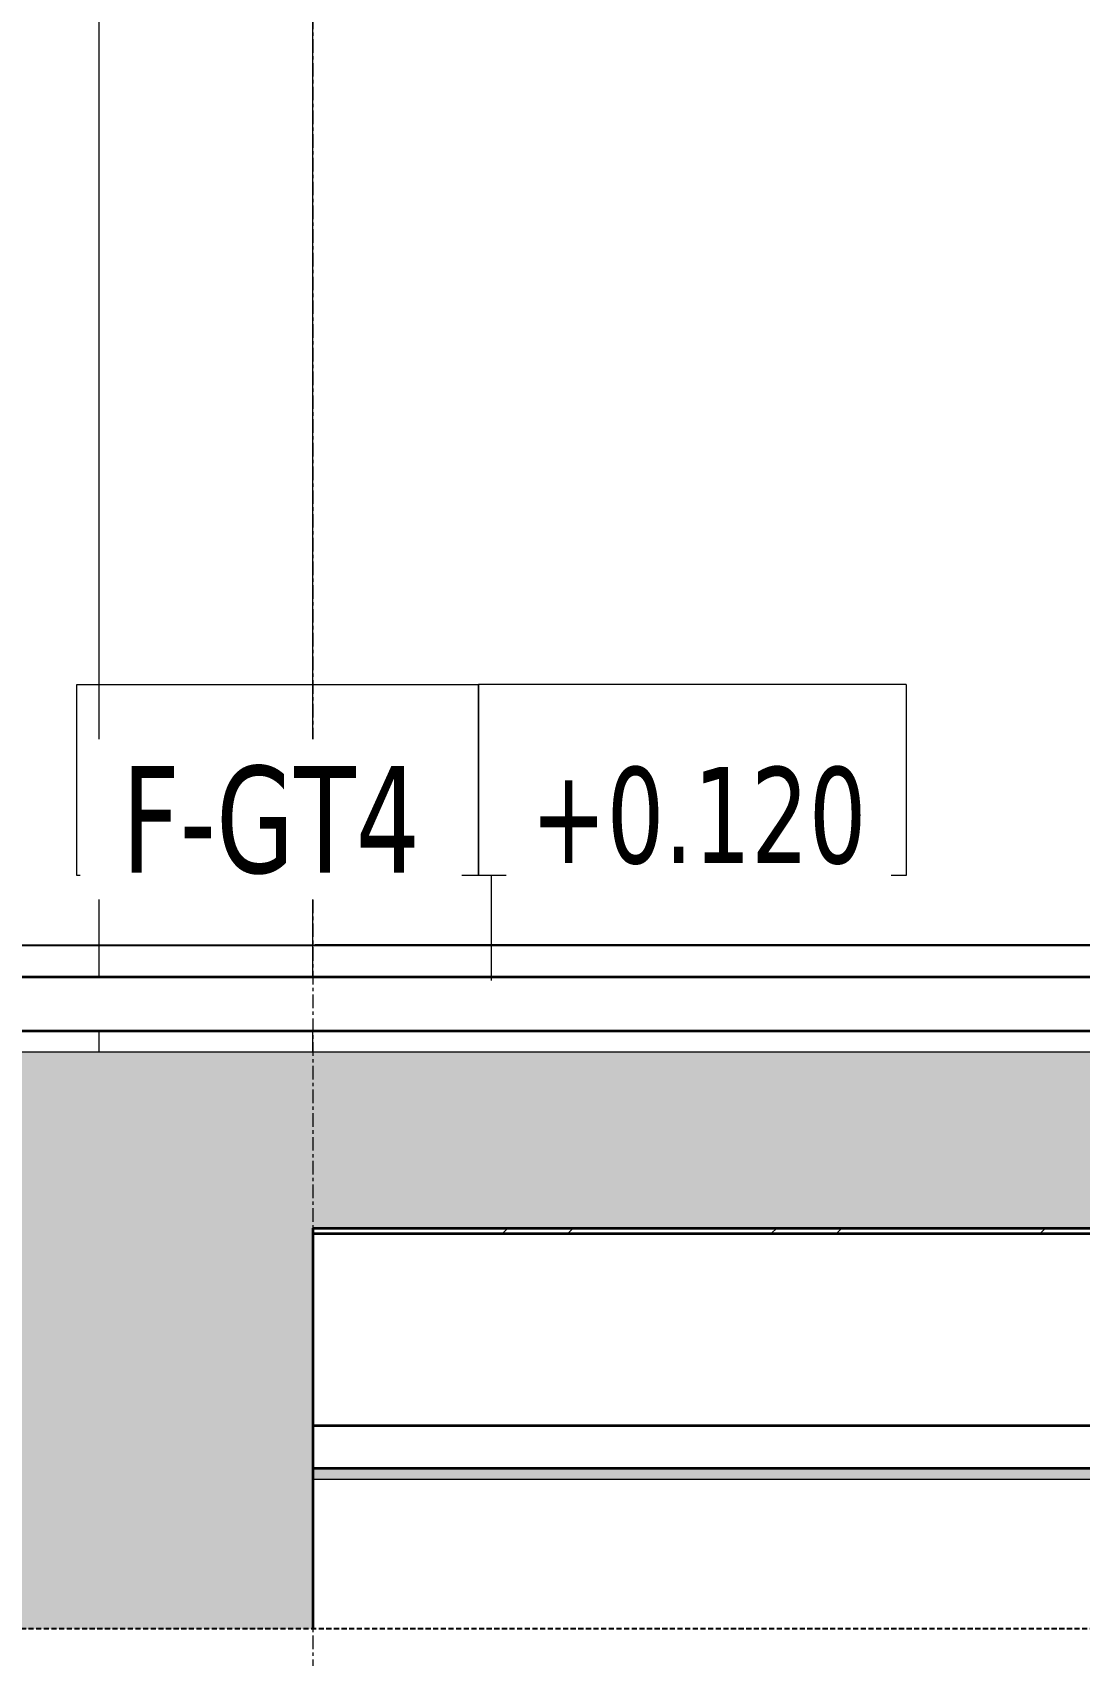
# Model space of a CAD drawing. Header units: millimetres. Extents: x 41758 to 237109, y 3795 to 78637.
# Drawn here: x 67020 to 67999, y 4935 to 6455 of the extents above; entities that cross this region are included whole.
import ezdxf

# ---------------------------------------------------------------- set-up
doc = ezdxf.new("R2010")
doc.units = ezdxf.units.MM
for name, pattern in [('Centre', [31.75, 6.35, -4.7625, 15.875, -4.7625]), ('Grid Line', [22.225, 12.7, -3.175, 3.175, -3.175]), ('Hidden', [7.14375, 4.7625, -2.38125]), ('IMPORT-CENTER _2_', [40.64, 25.4, -5.08, 5.08, -5.08])]:
    doc.linetypes.add(name, pattern=pattern)
for name, color, linetype, lineweight in [('0-4', 90, 'Continuous', 5), ('A-CLNG-1', 250, 'Continuous', 35), ('A-CLNG-FNSH-1', 7, 'Continuous', 18), ('A-CLNG-PATT-3', 13, 'Continuous', 18), ('A-DETL-GENF', 92, 'Continuous', 18), ('A-DETL-GENF-4', 9, 'Continuous', 18), ('A-DETL-GENF-5', 92, 'Hidden', 25), ('A-DETL-MEDM', 33, 'Continuous', 35), ('A-DETL-THIN', 151, 'Continuous', 18), ('A-FLOR-FNSH-1', 250, 'Continuous', 35), ('A-FLOR-IDEN', 11, 'Continuous', 9), ('A-FLOR-LEVL-2', 51, 'Centre', 9), ('A-FLOR-PATT-1', 253, 'Continuous', 18), ('G-IMPT', 8, 'Continuous', 18), ('G-IMPT-3', 8, 'IMPORT-CENTER _2_', 18), ('M-EQPM', 50, 'Continuous', 18), ('M-EQPM-2', 50, 'Continuous', 25), ('S-COLS-6', 7, 'Continuous', 18), ('S-GRID-1', 1, 'Grid Line', 9)]:
    doc.layers.add(name, color=color, linetype=linetype, lineweight=lineweight)
doc.styles.add('Tahoma', font='tahoma.ttf', dxfattribs={"width": 0.8, "height": 100})
doc.styles.add('Tahoma_1', font='tahoma.ttf', dxfattribs={"width": 0.8, "height": 90})
pattern_1 = [(50, (40790.24, 15875), (364.368, -31.878), [38.1, -419.1]), (355, (40790.24, 15875), (-70.486, 382.113), [30.48, -335.28]), (100.451, (40820.6, 15872.34), (293.885, 350.233), [32.38, -356.18]), (46.184, (40790.24, 15976.6), (542.158, -84.086), [57.15, -628.65]), (96.636, (40835.4, 15969.6), (474.805, 494.855), [48.57, -534.27]), (351.184, (40790.24, 15976.6), (474.81, 494.85), [45.72, -502.92]), (21, (40841.04, 15951.2), (303.2285, -204.5305), [38.1, -419.1]), (326, (40841.04, 15951.2), (123.604, 368.376), [30.48, -335.28]), (71.451, (40866.3, 15934.16), (426.834, 163.843), [32.38, -356.18]), (37.5, (40790.24, 15875), (6.1766, 169.1102), [3.353, -327.863, 3.353, -337.007, -336.55]), (37.5, (40790.24, 15875), (6.1766, 169.1102), [-671.576, 3.353, -333.197]), (7.5, (40790.24, 15875), (133.639, 200.3615), [3.353, -190.703, 3.353, -320.243, -128.27]), (7.5, (40790.24, 15875), (133.639, 200.3615), [-517.652, 3.353, -124.917]), (327.5, (40676.96, 15875), (271.1818, -11.4584), [3.353, -123.647, 3.353, -392.887, -525.78]), (327.5, (40676.96, 15875), (271.1818, -11.4584), [-523.24, 3.353, -522.427]), (317.5, (40626.16, 15875), (296.2585, 50.853), [3.353, -161.747, 3.353, -259.791, -373.38]), (317.5, (40626.16, 15875), (296.2585, 50.853), [-428.244, 3.353, -370.027]), (45, (40790.24, 15875), (-125.7236, 125.7236), []), (45, (40790.24, 16065.5), (-125.7236, 125.7236), [])]

# ---------------------------------------------------------------- blocks, each defined once
blk = doc.blocks.new('NCV_TKTC_KET CAU_rvt-2-TKCS_CĂN HỘ LOẠI 6 - MẶT CẮT 1')
at = {"layer": 'A-FLOR-PATT-1'}
h = blk.add_hatch(dxfattribs=at)
h.set_pattern_fill('FP_4', color=256, style=0, pattern_type=2)
h.set_pattern_definition(pattern_1)
h.paths.add_polyline_path([(43536.9, 5330), (44235.3, 5330), (44235.3, 5335), (43536.9, 5335)])
h.paths.add_polyline_path([(45537.4, 5330), (45537, 5335), (44537, 5335), (44537, 5330), (45537, 5330)])
h = blk.add_hatch(dxfattribs=at)
h.set_pattern_fill('FP_4', color=256, style=0, pattern_type=2)
h.set_pattern_definition(pattern_1)
h.paths.add_polyline_path([(43536.9, 5330), (44235.3, 5330), (44235.3, 5335), (43536.9, 5335)])
h.paths.add_polyline_path([(45537.4, 5330), (45537, 5335), (44537, 5335), (44537, 5330), (45537, 5330)])
at = {"layer": 'A-FLOR-FNSH-1'}
blk.add_line((44537, 5330), (45537.4, 5330), dxfattribs=at)
at = {"layer": 'S-COLS-6'}
for p, q in [((44336.9, 5570), (44336.9, 8350)), ((44536.9, 5570), (44536.9, 8350)), ((44336.9, 5500), (44336.9, 5520)), ((44536.9, 5500), (44536.9, 5520))]:
    blk.add_line(p, q, dxfattribs=at)
blk = doc.blocks.new('NCV_TKTC_TANG 2_rvt-2-TKCS_CĂN HỘ LOẠI 6 - MẶT CẮT 1')
at = {"layer": 'A-FLOR-FNSH-1'}
for p, q in [((45536.9, 5570), (43536.9, 5570)), ((43536.9, 5520), (45536.9, 5520))]:
    blk.add_line(p, q, dxfattribs=at)
blk = doc.blocks.new('TKTC_XREF_251221_MB TANG 2-7 - TKTC_XREF_260130_MB TANG 2-5_dwg_THU NUOC - THU NUOC-444531-TKCS_MB TẦNG 1-4746810-TKCS_CĂN HỘ LOẠI 6 - MẶT CẮT 1')
at = {"layer": 'G-IMPT'}
for p, q in [((44035.4, 5600), (44185.4, 5600)), ((44185.4, 5600), (44035.4, 5600)), ((44060.4, 5600), (44160.4, 5600)), ((44160.4, 5600), (44060.4, 5600)), ((44076.3, 5600), (44070.3, 5600)), ((44070.3, 5600), (44076.3, 5600)), ((44082.7, 5600), (44088.7, 5600)), ((44088.7, 5600), (44082.7, 5600)), ((44095.2, 5600), (44101.2, 5600)), ((44101.2, 5600), (44095.2, 5600)), ((44113.6, 5600), (44107.6, 5600)), ((44107.6, 5600), (44113.6, 5600)), ((44113.6, 5600), (44107.6, 5600)), ((44107.6, 5600), (44113.6, 5600)), ((44110.4, 5600), (44110.4, 5600)), ((44110.4, 5600), (44110.4, 5600)), ((44110.4, 5600), (44110.4, 5600)), ((44110.4, 5600), (44110.4, 5600)), ((44125.6, 5600), (44119.6, 5600)), ((44119.6, 5600), (44125.6, 5600)), ((44138.1, 5600), (44132.1, 5600)), ((44132.1, 5600), (44138.1, 5600)), ((44144.4, 5600), (44150.4, 5600)), ((44150.4, 5600), (44144.4, 5600))]:
    blk.add_line(p, q, dxfattribs=at)
blk = doc.blocks.new('TKTC_XREF_251221_MB TANG 2-7 - TKTC_XREF_260130_MB TANG 2-5_dwg_$cc-V20-TKCS_CĂN HỘ LOẠI 6 - MẶT CẮT 1')
at = {"layer": 'G-IMPT-3'}
for p, q in [((45082.3, 5600), (45203.4, 5600)), ((45143.3, 5600), (45142.5, 5600))]:
    blk.add_line(p, q, dxfattribs=at)
at = {"layer": 'M-EQPM'}
for p, q in [((45143.2, 5600), (45142.6, 5600)), ((45142.6, 5600), (45142.9, 5600)), ((45142.9, 5600), (45143.2, 5600)), ((45187.9, 5600), (45187.9, 5600))]:
    blk.add_line(p, q, dxfattribs=at)
blk = doc.blocks.new('TKTC_XREF_251221_MB TANG 2-7 - TKTC_XREF_260130_MB TANG 2-5_dwg_CUM U_DN100-V21-TKCS_CĂN HỘ LOẠI 6 - MẶT CẮT 1')
at = {"layer": 'G-IMPT'}
for p, q in [((45144.4, 5600), (45091.3, 5600)), ((45091.3, 5600), (45144.4, 5600)), ((45144.4, 5600), (45097.5, 5600)), ((45097.5, 5600), (45144.4, 5600)), ((45144.4, 5600), (45144.4, 5600)), ((45195.7, 5600), (45144.4, 5600)), ((45195.7, 5600), (45144.4, 5600)), ((45195.7, 5600), (45144.4, 5600)), ((45195.7, 5600), (45144.4, 5600)), ((45197.3, 5600), (45195.7, 5600)), ((45195.7, 5600), (45197.3, 5600)), ((45197.3, 5600), (45195.7, 5600)), ((45195.7, 5600), (45197.3, 5600)), ((45201, 5600), (45197.3, 5600)), ((45197.3, 5600), (45201, 5600)), ((45197.3, 5600), (45201, 5600)), ((45197.3, 5600), (45201, 5600)), ((45201, 5600), (45197.3, 5600)), ((45197.3, 5600), (45201, 5600)), ((45197.3, 5600), (45201, 5600)), ((45197.3, 5600), (45201, 5600)), ((45201, 5600), (45201, 5600)), ((45201, 5600), (45201, 5600)), ((45201.8, 5600), (45206.1, 5600)), ((45206.1, 5600), (45201.8, 5600)), ((45201.8, 5600), (45206.1, 5600)), ((45206.1, 5600), (45201.8, 5600)), ((45206.9, 5600), (45206.1, 5600)), ((45206.1, 5600), (45206.9, 5600)), ((45206.9, 5600), (45206.1, 5600)), ((45206.1, 5600), (45206.9, 5600))]:
    blk.add_line(p, q, dxfattribs=at)
blk = doc.blocks.new('TKTC_XREF_251221_MB TANG 2-7 - TKTC_XREF_260130_MB TANG 2-5_dwg_$cc-4746808-TKCS_CĂN HỘ LOẠI 6 - MẶT CẮT 1')
at = {"layer": 'G-IMPT-3'}
for p, q in [((44738.5, 5600), (44585.5, 5600)), ((44662, 5600), (44662, 5600))]:
    blk.add_line(p, q, dxfattribs=at)
at = {"layer": 'M-EQPM'}
for p, q in [((44605.2, 5600), (44605.2, 5600)), ((44662, 5600), (44649.5, 5600)), ((44649.5, 5600), (44662, 5600)), ((44662, 5600), (44716.1, 5600)), ((44716.1, 5600), (44662, 5600)), ((44662, 5600), (44674.6, 5600)), ((44674.6, 5600), (44662, 5600))]:
    blk.add_line(p, q, dxfattribs=at)
blk = doc.blocks.new('TKTC_XREF_251221_MB TANG 2-7 - TKTC_XREF_260130_MB TANG 2-5_dwg_CUM U_DN100-V30-TKCS_CĂN HỘ LOẠI 6 - MẶT CẮT 1')
at = {"layer": 'G-IMPT'}
for p, q in [((44583.1, 5600), (44584.1, 5600)), ((44584.1, 5600), (44583.1, 5600)), ((44583.1, 5600), (44584.1, 5600)), ((44584.1, 5600), (44583.1, 5600)), ((44589.5, 5600), (44584.1, 5600)), ((44584.1, 5600), (44589.5, 5600)), ((44589.5, 5600), (44584.1, 5600)), ((44584.1, 5600), (44589.5, 5600)), ((44590.5, 5600), (44590.5, 5600)), ((44590.5, 5600), (44590.5, 5600)), ((44590.5, 5600), (44595.3, 5600)), ((44595.3, 5600), (44590.5, 5600)), ((44595.3, 5600), (44590.5, 5600)), ((44595.3, 5600), (44590.5, 5600)), ((44590.5, 5600), (44595.3, 5600)), ((44595.3, 5600), (44590.5, 5600)), ((44595.3, 5600), (44590.5, 5600)), ((44595.3, 5600), (44590.5, 5600)), ((44595.3, 5600), (44597.2, 5600)), ((44597.2, 5600), (44595.3, 5600)), ((44595.3, 5600), (44597.2, 5600)), ((44597.2, 5600), (44595.3, 5600)), ((44597.2, 5600), (44662, 5600)), ((44597.2, 5600), (44662, 5600)), ((44597.2, 5600), (44662, 5600)), ((44597.2, 5600), (44662, 5600)), ((44662, 5600), (44721.3, 5600)), ((44721.3, 5600), (44662, 5600)), ((44662, 5600), (44662, 5600)), ((44662, 5600), (44729.1, 5600)), ((44729.1, 5600), (44662, 5600))]:
    blk.add_line(p, q, dxfattribs=at)
blk = doc.blocks.new('TKTC_XREF_251221_MB TANG 2-7 - TKTC_XREF_260130_MB TANG 2-5_dwg_$cc-4746805-TKCS_CĂN HỘ LOẠI 6 - MẶT CẮT 1')
at = {"layer": 'G-IMPT-3'}
for p, q in [((37451.6, 5600), (37298.6, 5600)), ((37375.1, 5600), (37375.1, 5600))]:
    blk.add_line(p, q, dxfattribs=at)
at = {"layer": 'M-EQPM'}
for p, q in [((37318.2, 5600), (37318.2, 5600)), ((37375.1, 5600), (37362.6, 5600)), ((37362.6, 5600), (37375.1, 5600)), ((37375.1, 5600), (37429.2, 5600)), ((37429.2, 5600), (37375.1, 5600)), ((37375.1, 5600), (37387.6, 5600)), ((37387.6, 5600), (37375.1, 5600))]:
    blk.add_line(p, q, dxfattribs=at)
blk = doc.blocks.new('TKTC_XREF_251221_MB TANG 2-7 - TKTC_XREF_260130_MB TANG 2-5_dwg_CUM U_DN100-V26-TKCS_CĂN HỘ LOẠI 6 - MẶT CẮT 1')
at = {"layer": 'G-IMPT'}
for p, q in [((37296.2, 5600), (37297.2, 5600)), ((37297.2, 5600), (37296.2, 5600)), ((37296.2, 5600), (37297.2, 5600)), ((37297.2, 5600), (37296.2, 5600)), ((37302.6, 5600), (37297.2, 5600)), ((37297.2, 5600), (37302.6, 5600)), ((37302.6, 5600), (37297.2, 5600)), ((37297.2, 5600), (37302.6, 5600)), ((37303.6, 5600), (37303.6, 5600)), ((37303.6, 5600), (37303.6, 5600)), ((37303.6, 5600), (37308.3, 5600)), ((37308.3, 5600), (37303.6, 5600)), ((37308.3, 5600), (37303.6, 5600)), ((37308.3, 5600), (37303.6, 5600)), ((37303.6, 5600), (37308.3, 5600)), ((37308.3, 5600), (37303.6, 5600)), ((37308.3, 5600), (37303.6, 5600)), ((37308.3, 5600), (37303.6, 5600)), ((37308.3, 5600), (37310.3, 5600)), ((37310.3, 5600), (37308.3, 5600)), ((37308.3, 5600), (37310.3, 5600)), ((37310.3, 5600), (37308.3, 5600)), ((37310.3, 5600), (37375.1, 5600)), ((37310.3, 5600), (37375.1, 5600)), ((37310.3, 5600), (37375.1, 5600)), ((37310.3, 5600), (37375.1, 5600)), ((37375.1, 5600), (37434.4, 5600)), ((37434.4, 5600), (37375.1, 5600)), ((37375.1, 5600), (37375.1, 5600)), ((37375.1, 5600), (37442.2, 5600)), ((37442.2, 5600), (37375.1, 5600))]:
    blk.add_line(p, q, dxfattribs=at)
blk = doc.blocks.new('TKTC_XREF_251221_MB TANG 2-7 - TKTC_XREF_260130_MB TANG 2-5_dwg_FD-4746794-TKCS_CĂN HỘ LOẠI 6 - MẶT CẮT 1')
at = {"layer": 'G-IMPT'}
for p, q in [((45210.7, 5600), (45060.7, 5600)), ((45060.7, 5600), (45210.7, 5600)), ((45135.7, 5600), (45135.7, 5600))]:
    blk.add_line(p, q, dxfattribs=at)
at = {"layer": 'M-EQPM'}
for p, q in [((45082.4, 5600), (45189, 5600)), ((45098, 5600), (45173.4, 5600)), ((45098, 5600), (45173.4, 5600))]:
    blk.add_line(p, q, dxfattribs=at)
blk = doc.blocks.new('TKTC_XREF_251221_MB TANG 2-7 - TKTC_XREF_260130_MB TANG 2-5_dwg_FD-4746809-TKCS_CĂN HỘ LOẠI 6 - MẶT CẮT 1')
at = {"layer": 'G-IMPT'}
for p, q in [((45210.7, 5600), (45060.7, 5600)), ((45060.7, 5600), (45210.7, 5600)), ((45135.7, 5600), (45135.7, 5600))]:
    blk.add_line(p, q, dxfattribs=at)
at = {"layer": 'M-EQPM'}
for p, q in [((45082.4, 5600), (45189, 5600)), ((45098, 5600), (45173.4, 5600)), ((45098, 5600), (45173.4, 5600))]:
    blk.add_line(p, q, dxfattribs=at)
blk = doc.blocks.new('TKTC_XREF_251221_MB TANG 2-7 - TKTC_XREF_251221_MB TANG 2-7-2039446-TKCS_CĂN HỘ LOẠI 6 - MẶT CẮT 1')
at = {"layer": 'M-EQPM'}
for p, q in [((44585.1, 5600), (44535.3, 5600)), ((44535.3, 5600), (44585.1, 5600)), ((44586.8, 5600), (44537.1, 5600)), ((44537.1, 5600), (44586.8, 5600)), ((44587, 5600), (44537.2, 5600)), ((44537.2, 5600), (44587, 5600)), ((44587.5, 5600), (44537.7, 5600)), ((44537.7, 5600), (44587.5, 5600)), ((44587.9, 5600), (44538.2, 5600)), ((44538.2, 5600), (44587.9, 5600)), ((44597, 5600), (44547.2, 5600)), ((44547.2, 5600), (44597, 5600)), ((44734.9, 5600), (44585.2, 5600)), ((44585.2, 5600), (44734.9, 5600)), ((44736.6, 5600), (44587, 5600)), ((44587, 5600), (44736.6, 5600)), ((44736.8, 5600), (44587.1, 5600)), ((44587.1, 5600), (44736.8, 5600)), ((44737.3, 5600), (44587.6, 5600)), ((44587.6, 5600), (44737.3, 5600)), ((44737.7, 5600), (44588, 5600)), ((44588, 5600), (44737.7, 5600)), ((44746.8, 5600), (44597.1, 5600)), ((44597.1, 5600), (44746.8, 5600)), ((45195.7, 5600), (45085.8, 5600)), ((45085.8, 5600), (45195.7, 5600)), ((45235.7, 5600), (45195.7, 5600)), ((45195.7, 5600), (45235.7, 5600))]:
    blk.add_line(p, q, dxfattribs=at)
at = {"layer": 'M-EQPM-2'}
for p, q in [((35057.4, 5600), (45537, 5600)), ((44539, 5600), (45537, 5600)), ((45537, 5600), (44539, 5600)), ((44539, 5600), (45537, 5600)), ((45537, 5600), (44539, 5600)), ((44539, 5600), (45537, 5600)), ((45537, 5600), (44539, 5600)), ((44539, 5600), (45537, 5600)), ((45537, 5600), (44539, 5600)), ((44539, 5600), (45537, 5600)), ((45537, 5600), (44539, 5600)), ((44539, 5600), (45537, 5600)), ((45537, 5600), (44539, 5600))]:
    blk.add_line(p, q, dxfattribs=at)
for name, p in [('TKTC_XREF_251221_MB TANG 2-7 - TKTC_XREF_260130_MB TANG 2-5_dwg_CUM U_DN100-V30-TKCS_CĂN HỘ LOẠI 6 - MẶT CẮT 1', (-11.9, 0)), ('TKTC_XREF_251221_MB TANG 2-7 - TKTC_XREF_260130_MB TANG 2-5_dwg_CUM U_DN100-V30-TKCS_CĂN HỘ LOẠI 6 - MẶT CẮT 1', (-10.2, 0)), ('TKTC_XREF_251221_MB TANG 2-7 - TKTC_XREF_260130_MB TANG 2-5_dwg_CUM U_DN100-V26-TKCS_CĂN HỘ LOẠI 6 - MẶT CẮT 1', (7276.9, 0)), ('TKTC_XREF_251221_MB TANG 2-7 - TKTC_XREF_260130_MB TANG 2-5_dwg_$cc-4746808-TKCS_CĂN HỘ LOẠI 6 - MẶT CẮT 1', (-11.9, 0)), ('TKTC_XREF_251221_MB TANG 2-7 - TKTC_XREF_260130_MB TANG 2-5_dwg_CUM U_DN100-V26-TKCS_CĂN HỘ LOẠI 6 - MẶT CẮT 1', (7277.4, 0)), ('TKTC_XREF_251221_MB TANG 2-7 - TKTC_XREF_260130_MB TANG 2-5_dwg_CUM U_DN100-V26-TKCS_CĂN HỘ LOẠI 6 - MẶT CẮT 1', (7277.8, 0)), ('TKTC_XREF_251221_MB TANG 2-7 - TKTC_XREF_260130_MB TANG 2-5_dwg_$cc-4746808-TKCS_CĂN HỘ LOẠI 6 - MẶT CẮT 1', (-10.2, 0)), ('TKTC_XREF_251221_MB TANG 2-7 - TKTC_XREF_260130_MB TANG 2-5_dwg_$cc-4746805-TKCS_CĂN HỘ LOẠI 6 - MẶT CẮT 1', (7276.9, 0)), ('TKTC_XREF_251221_MB TANG 2-7 - TKTC_XREF_260130_MB TANG 2-5_dwg_$cc-4746805-TKCS_CĂN HỘ LOẠI 6 - MẶT CẮT 1', (7277.4, 0)), ('TKTC_XREF_251221_MB TANG 2-7 - TKTC_XREF_260130_MB TANG 2-5_dwg_$cc-4746805-TKCS_CĂN HỘ LOẠI 6 - MẶT CẮT 1', (7277.8, 0)), ('TKTC_XREF_251221_MB TANG 2-7 - TKTC_XREF_260130_MB TANG 2-5_dwg_CUM U_DN100-V30-TKCS_CĂN HỘ LOẠI 6 - MẶT CẮT 1', (0, 0)), ('TKTC_XREF_251221_MB TANG 2-7 - TKTC_XREF_260130_MB TANG 2-5_dwg_$cc-4746808-TKCS_CĂN HỘ LOẠI 6 - MẶT CẮT 1', (0, 0)), ('TKTC_XREF_251221_MB TANG 2-7 - TKTC_XREF_260130_MB TANG 2-5_dwg_THU NUOC - THU NUOC-444531-TKCS_MB TẦNG 1-4746810-TKCS_CĂN HỘ LOẠI 6 - MẶT CẮT 1', (823.3, 0)), ('TKTC_XREF_251221_MB TANG 2-7 - TKTC_XREF_260130_MB TANG 2-5_dwg_FD-4746794-TKCS_CĂN HỘ LOẠI 6 - MẶT CẮT 1', (0, 0)), ('TKTC_XREF_251221_MB TANG 2-7 - TKTC_XREF_260130_MB TANG 2-5_dwg_FD-4746809-TKCS_CĂN HỘ LOẠI 6 - MẶT CẮT 1', (0, 0)), ('TKTC_XREF_251221_MB TANG 2-7 - TKTC_XREF_260130_MB TANG 2-5_dwg_$cc-V20-TKCS_CĂN HỘ LOẠI 6 - MẶT CẮT 1', (0, 0)), ('TKTC_XREF_251221_MB TANG 2-7 - TKTC_XREF_260130_MB TANG 2-5_dwg_CUM U_DN100-V21-TKCS_CĂN HỘ LOẠI 6 - MẶT CẮT 1', (0, 0))]:
    blk.add_blockref(name, p)
blk = doc.blocks.new('BORDER VIEW - BORDER VIEW-2596443-TKCS_CĂN HỘ LOẠI 6 - MẶT CẮT 1')
at = {"layer": 'A-DETL-GENF-5'}
blk.add_line((45947.2, 4960), (35207.4, 4960), dxfattribs=at)
blk = doc.blocks.new('TAG SAN - TTG - TAG FFL-4075299-TKCS_CĂN HỘ LOẠI 6 - MẶT CẮT 1')
at = {"layer": 'A-FLOR-IDEN'}
for p, q in [((40797.1, 5724.6), (40797.1, 5903.4)), ((40797.1, 5903.4), (41173.1, 5903.4)), ((41173.1, 5903.4), (41173.1, 5724.6)), ((41573.1, 5903.4), (41173.1, 5903.4)), ((41173.1, 5724.6), (41173.1, 5903.4)), ((41573.1, 5903.4), (41573.1, 5724.6)), ((41173.1, 5724.6), (40797.1, 5724.6)), ((41573.1, 5724.6), (41173.1, 5724.6))]:
    blk.add_line(p, q, dxfattribs=at)

msp = doc.modelspace()

# ---------------------------------------------------------------- hatches: boundary and pattern name
at = {"layer": 'A-CLNG-PATT-3'}
h = msp.add_hatch(dxfattribs=at)
h.set_pattern_fill('FP_6', color=256, style=0, pattern_type=2)
h.set_pattern_definition([(0, (63535.37, 15875), (406.4, 101.6), [16.764, -288.036, 16.764, -288.036, -1625.6]), (0, (63535.37, 15875), (406.4, 101.6), [-609.6, 16.764, -592.836, 16.764, -288.036, -711.2]), (0, (63535.37, 15875), (406.4, 101.6), [-1524, 16.764, -186.436, 16.764, -491.236]), (120, (63687.77, 15925.8), (-291.1882, 301.1527), [16.764, -288.036, 16.764, -288.036, -1625.6]), (120, (63687.77, 15925.8), (-291.1882, 301.1527), [-609.6, 16.764, -592.836, 16.764, -288.036, -711.2]), (120, (63687.77, 15925.8), (-291.1882, 301.1527), [-1524, 16.764, -186.436, 16.764, -491.236]), (240, (63738.57, 16129), (-115.2118, -402.7527), [16.764, -288.036, 16.764, -288.036, -1625.6]), (240, (63738.57, 16129), (-115.2118, -402.7527), [-609.6, 16.764, -592.836, 16.764, -288.036, -711.2]), (240, (63738.57, 16129), (-115.2118, -402.7527), [-1524, 16.764, -186.436, 16.764, -491.236])])
h.paths.add_polyline_path([(68582.1, 5100), (68582.1, 5110), (67282.1, 5110), (67282.1, 5100), (68482.1, 5100)])
h.paths.add_polyline_path([(58832.9, 5100), (62680.8, 5100), (62680.8, 5110), (58482.5, 5110), (58482.5, 5100)])
h.paths.add_polyline_path([(66980.4, 5100), (66980.4, 5110), (62980.8, 5110), (62980.8, 5100), (66582.1, 5100)])
at = {"layer": 'A-DETL-GENF-4'}
h = msp.add_hatch(dxfattribs=at)
h.set_pattern_fill('FP_4', color=256, style=0, pattern_type=2)
h.set_pattern_definition([(50, (63535.37, 15875), (364.368, -31.878), [38.1, -419.1]), (355, (63535.37, 15875), (-70.486, 382.113), [30.48, -335.28]), (100.451, (63565.73, 15872.34), (293.885, 350.233), [32.38, -356.18]), (46.184, (63535.37, 15976.6), (542.158, -84.086), [57.15, -628.65]), (96.636, (63580.55, 15969.6), (474.805, 494.855), [48.57, -534.27]), (351.184, (63535.37, 15976.6), (474.81, 494.85), [45.72, -502.92]), (21, (63586.17, 15951.2), (303.2285, -204.5305), [38.1, -419.1]), (326, (63586.17, 15951.2), (123.604, 368.376), [30.48, -335.28]), (71.451, (63611.43, 15934.16), (426.834, 163.843), [32.38, -356.18]), (37.5, (63535.37, 15875), (6.1766, 169.1102), [3.353, -327.863, 3.353, -337.007, -336.55]), (37.5, (63535.37, 15875), (6.1766, 169.1102), [-671.576, 3.353, -333.197]), (7.5, (63535.37, 15875), (133.639, 200.3615), [3.353, -190.703, 3.353, -320.243, -128.27]), (7.5, (63535.37, 15875), (133.639, 200.3615), [-517.652, 3.353, -124.917]), (327.5, (63422.08, 15875), (271.1818, -11.4584), [3.353, -123.647, 3.353, -392.887, -525.78]), (327.5, (63422.08, 15875), (271.1818, -11.4584), [-523.24, 3.353, -522.427]), (317.5, (63371.28, 15875), (296.2585, 50.853), [3.353, -161.747, 3.353, -259.791, -373.38]), (317.5, (63371.28, 15875), (296.2585, 50.853), [-428.244, 3.353, -370.027]), (45, (63535.37, 15875), (-125.7236, 125.7236), []), (45, (63535.37, 16065.5), (-125.7236, 125.7236), [])])
h.paths.add_polyline_path([(67280.4, 4960), (67282.1, 4960), (67282.1, 5335), (68282.5, 5335), (68282.5, 5150), (68482.5, 5150), (68482.5, 5330), (68842.3, 5330), (68842.3, 5500), (68482.5, 5500), (68482.1, 5700), (68282.1, 5700), (68282.1, 5500), (66282.1, 5500), (66282.1, 5550), (57802.5, 5550), (57802.5, 5350), (58280.4, 5350), (58280.4, 5100), (58480.4, 5100), (58480.4, 5385), (62680.8, 5385), (62680.8, 4960), (62980.8, 4960), (62980.8, 5385), (66282.1, 5385), (66282.1, 5335), (66980.4, 5335), (66980.4, 4960), (67102.7, 4960)])

# ---------------------------------------------------------------- linework, layer by layer
at = {"layer": 'A-CLNG-1'}
for p, q in [((68282.5, 5150), (67282.1, 5150)), ((68582.1, 5110), (67282.1, 5110))]:
    msp.add_line(p, q, dxfattribs=at)
at = {"layer": 'A-CLNG-FNSH-1'}
msp.add_line((67282.1, 5100), (68582.1, 5100), dxfattribs=at)
at = {"layer": 'A-DETL-MEDM'}
for p, q in [((67282.1, 4960), (67282.1, 5335)), ((67282.1, 5335), (68282.5, 5335))]:
    msp.add_line(p, q, dxfattribs=at)
at = {"layer": 'A-DETL-THIN'}
msp.add_line((68282.1, 5500), (66282.1, 5500), dxfattribs=at)
at = {"layer": 'A-FLOR-IDEN'}
msp.add_line((67449, 5567), (67449, 5665.1), dxfattribs=at)
at = {"layer": 'A-FLOR-LEVL-2'}
msp.add_line((57239, 5600), (69318.1, 5600), dxfattribs=at)
at = {"layer": 'S-GRID-1'}
for p, q in [((67282.1, 5657.6), (67282.1, 8691.4)), ((67282.1, 4407.6), (67282.1, 5657.6))]:
    msp.add_line(p, q, dxfattribs=at)

# ---------------------------------------------------------------- block references
at = {"layer": '0-4'}
for name in ['NCV_TKTC_KET CAU_rvt-2-TKCS_CĂN HỘ LOẠI 6 - MẶT CẮT 1', 'NCV_TKTC_TANG 2_rvt-2-TKCS_CĂN HỘ LOẠI 6 - MẶT CẮT 1']:
    msp.add_blockref(name, (22745.1, 0), dxfattribs=at)
at = {"layer": 'A-DETL-GENF'}
msp.add_blockref('BORDER VIEW - BORDER VIEW-2596443-TKCS_CĂN HỘ LOẠI 6 - MẶT CẮT 1', (22745.1, 0), dxfattribs=at)
at = {"layer": 'A-FLOR-IDEN'}
msp.add_blockref('TAG SAN - TTG - TAG FFL-4075299-TKCS_CĂN HỘ LOẠI 6 - MẶT CẮT 1', (26263.9, -59.4), dxfattribs=at)
at = {"layer": 'M-EQPM'}
msp.add_blockref('TKTC_XREF_251221_MB TANG 2-7 - TKTC_XREF_251221_MB TANG 2-7-2039446-TKCS_CĂN HỘ LOẠI 6 - MẶT CẮT 1', (22745.1, 0), dxfattribs=at)

# ---------------------------------------------------------------- next in the draw order: texts
at = {"layer": 'A-FLOR-IDEN', "attachment_point": 5, "line_spacing_factor": 0.996129, "bg_fill": 3, "box_fill_scale": 1.25, "bg_fill_color": 256, "bg_fill_true_color": 13158600, "bg_fill_transparency": 0}
for s, insert, char_height, width, style in [('\\pt4,8,12,16,20,24,28,32,36,40,44,48,52,56,60,64,68,72,76,80,84,88,92,96,100,104,108,112,116,120,124,128;F-GT4', (67242.6, 5716.9), 100, 306.8, 'Tahoma'), ('\\pt3.9996,8.0001,11.9997,16.0002,19.9998,24.0003,27.9999,32.0004,36,39.9996,44.0001,47.9997,52.0002,55.9998,60.0003,63.9999,68.0004,72,75.9996,80.0001,83.9997,88.0002,91.9998,96.0003,99.9999,104.0004,108,111.9996,116.0001,119.9997,124.0002,127.9998;+0.120', (67642.8, 5721), 90, 314.8, 'Tahoma_1')]:
    msp.add_mtext(s, dxfattribs=dict(at, insert=insert, char_height=char_height, width=width, style=style))

doc.saveas('drawing.dxf')
